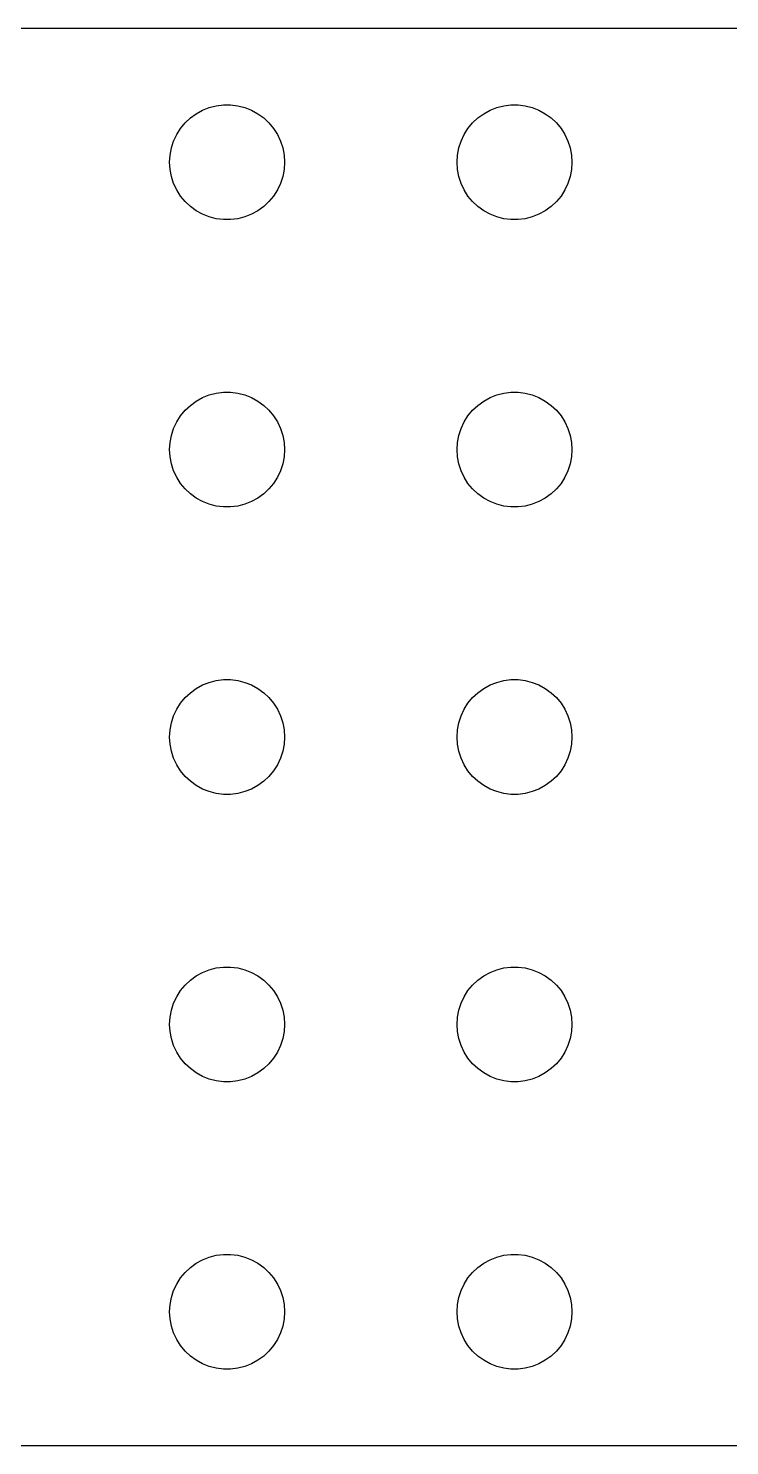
# Model space of a CAD drawing. Header units: metres. Extents: x -157 to 157, y -37 to 37.
# Drawn here: x 79.6 to 116.2, y -37 to 37 of the extents above; entities that cross this region are included whole.
import ezdxf

# ---------------------------------------------------------------- set-up
doc = ezdxf.new("R2010")
doc.units = ezdxf.units.M

msp = doc.modelspace()

# ---------------------------------------------------------------- linework, layer by layer
for p, q in [((152.314, 36.9901), (-152.314, 36.9901)), ((88.3925, 32.533), (88.7227, 32.7145)), ((88.7227, 32.7145), (89.073, 32.8532)), ((89.073, 32.8532), (89.4379, 32.9469)), ((89.4379, 32.9469), (89.8116, 32.9941)), ((89.8116, 32.9941), (90.1884, 32.9941)), ((90.1884, 32.9941), (90.5621, 32.9469)), ((90.5621, 32.9469), (90.927, 32.8532)), ((90.927, 32.8532), (91.2773, 32.7145)), ((91.2773, 32.7145), (91.6075, 32.533)), ((103.393, 32.533), (103.723, 32.7145)), ((103.723, 32.7145), (104.073, 32.8532)), ((104.073, 32.8532), (104.438, 32.9469)), ((104.438, 32.9469), (104.812, 32.9941)), ((104.812, 32.9941), (105.188, 32.9941)), ((105.188, 32.9941), (105.562, 32.9469)), ((105.562, 32.9469), (105.927, 32.8532)), ((105.927, 32.8532), (106.277, 32.7145)), ((106.277, 32.7145), (106.607, 32.533)), ((87.573, 31.7634), (87.8131, 32.0536)), ((87.8131, 32.0536), (88.0877, 32.3115)), ((88.0877, 32.3115), (88.3925, 32.533)), ((91.6075, 32.533), (91.9123, 32.3115)), ((91.9123, 32.3115), (92.1869, 32.0536)), ((92.1869, 32.0536), (92.427, 31.7634)), ((102.573, 31.7634), (102.813, 32.0536)), ((102.813, 32.0536), (103.088, 32.3115)), ((103.088, 32.3115), (103.393, 32.533)), ((106.607, 32.533), (106.912, 32.3115)), ((106.912, 32.3115), (107.187, 32.0536)), ((107.187, 32.0536), (107.427, 31.7634)), ((87.0943, 30.7461), (87.2107, 31.1044)), ((87.2107, 31.1044), (87.3711, 31.4453)), ((87.3711, 31.4453), (87.573, 31.7634)), ((92.427, 31.7634), (92.6289, 31.4453)), ((92.6289, 31.4453), (92.7893, 31.1044)), ((92.7893, 31.1044), (92.9057, 30.7461)), ((102.094, 30.7461), (102.211, 31.1044)), ((102.211, 31.1044), (102.371, 31.4453)), ((102.371, 31.4453), (102.573, 31.7634)), ((107.427, 31.7634), (107.629, 31.4453)), ((107.629, 31.4453), (107.789, 31.1044)), ((107.789, 31.1044), (107.906, 30.7461)), ((87, 30), (87.0237, 30.376)), ((87.0237, 30.376), (87.0943, 30.7461)), ((92.9057, 30.7461), (92.9763, 30.376)), ((92.9763, 30.376), (93, 30)), ((102, 30), (102.024, 30.376)), ((102.024, 30.376), (102.094, 30.7461)), ((107.906, 30.7461), (107.976, 30.376)), ((107.976, 30.376), (108, 30)), ((87.0237, 29.624), (87, 30)), ((87.0943, 29.2539), (87.0237, 29.624)), ((92.9763, 29.624), (92.9057, 29.2539)), ((93, 30), (92.9763, 29.624)), ((102.024, 29.624), (102, 30)), ((102.094, 29.2539), (102.024, 29.624)), ((107.976, 29.624), (107.906, 29.2539)), ((108, 30), (107.976, 29.624)), ((87.2107, 28.8956), (87.0943, 29.2539)), ((87.3711, 28.5547), (87.2107, 28.8956)), ((92.7893, 28.8956), (92.6289, 28.5547)), ((92.9057, 29.2539), (92.7893, 28.8956)), ((102.211, 28.8956), (102.094, 29.2539)), ((102.371, 28.5547), (102.211, 28.8956)), ((107.789, 28.8956), (107.629, 28.5547)), ((107.906, 29.2539), (107.789, 28.8956)), ((87.573, 28.2366), (87.3711, 28.5547)), ((87.8131, 27.9464), (87.573, 28.2366)), ((92.427, 28.2366), (92.1869, 27.9464)), ((92.6289, 28.5547), (92.427, 28.2366)), ((102.573, 28.2366), (102.371, 28.5547)), ((102.813, 27.9464), (102.573, 28.2366)), ((107.427, 28.2366), (107.187, 27.9464)), ((107.629, 28.5547), (107.427, 28.2366)), ((88.0877, 27.6884), (87.8131, 27.9464)), ((88.3925, 27.467), (88.0877, 27.6884)), ((88.7227, 27.2855), (88.3925, 27.467)), ((91.6075, 27.467), (91.2773, 27.2855)), ((91.9123, 27.6884), (91.6075, 27.467)), ((92.1869, 27.9464), (91.9123, 27.6884)), ((103.088, 27.6884), (102.813, 27.9464)), ((103.393, 27.467), (103.088, 27.6884)), ((103.723, 27.2855), (103.393, 27.467)), ((106.607, 27.467), (106.277, 27.2855)), ((106.912, 27.6884), (106.607, 27.467)), ((107.187, 27.9464), (106.912, 27.6884)), ((89.073, 27.1468), (88.7227, 27.2855)), ((89.4379, 27.0531), (89.073, 27.1468)), ((89.8116, 27.0059), (89.4379, 27.0531)), ((90.1884, 27.0059), (89.8116, 27.0059)), ((90.5621, 27.0531), (90.1884, 27.0059)), ((90.927, 27.1468), (90.5621, 27.0531)), ((91.2773, 27.2855), (90.927, 27.1468)), ((104.073, 27.1468), (103.723, 27.2855)), ((104.438, 27.0531), (104.073, 27.1468)), ((104.812, 27.0059), (104.438, 27.0531)), ((105.188, 27.0059), (104.812, 27.0059)), ((105.562, 27.0531), (105.188, 27.0059)), ((105.927, 27.1468), (105.562, 27.0531)), ((106.277, 27.2855), (105.927, 27.1468)), ((88.7227, 17.7145), (89.073, 17.8532)), ((89.073, 17.8532), (89.4379, 17.9469)), ((89.4379, 17.9469), (89.8116, 17.9941)), ((89.8116, 17.9941), (90.1884, 17.9941)), ((90.1884, 17.9941), (90.5621, 17.9469)), ((90.5621, 17.9469), (90.927, 17.8532)), ((90.927, 17.8532), (91.2773, 17.7145)), ((103.723, 17.7145), (104.073, 17.8532)), ((104.073, 17.8532), (104.438, 17.9469)), ((104.438, 17.9469), (104.812, 17.9941)), ((104.812, 17.9941), (105.188, 17.9941)), ((105.188, 17.9941), (105.562, 17.9469)), ((105.562, 17.9469), (105.927, 17.8532)), ((105.927, 17.8532), (106.277, 17.7145)), ((87.573, 16.7634), (87.8131, 17.0536)), ((87.8131, 17.0536), (88.0877, 17.3115)), ((88.0877, 17.3115), (88.3925, 17.533)), ((88.3925, 17.533), (88.7227, 17.7145)), ((91.2773, 17.7145), (91.6075, 17.533)), ((91.6075, 17.533), (91.9123, 17.3115)), ((91.9123, 17.3115), (92.1869, 17.0536)), ((92.1869, 17.0536), (92.427, 16.7634)), ((102.573, 16.7634), (102.813, 17.0536)), ((102.813, 17.0536), (103.088, 17.3115)), ((103.088, 17.3115), (103.393, 17.533)), ((103.393, 17.533), (103.723, 17.7145)), ((106.277, 17.7145), (106.607, 17.533)), ((106.607, 17.533), (106.912, 17.3115)), ((106.912, 17.3115), (107.187, 17.0536)), ((107.187, 17.0536), (107.427, 16.7634)), ((87.2107, 16.1044), (87.3711, 16.4453)), ((87.3711, 16.4453), (87.573, 16.7634)), ((92.427, 16.7634), (92.6289, 16.4453)), ((92.6289, 16.4453), (92.7893, 16.1044)), ((102.211, 16.1044), (102.371, 16.4453)), ((102.371, 16.4453), (102.573, 16.7634)), ((107.427, 16.7634), (107.629, 16.4453)), ((107.629, 16.4453), (107.789, 16.1044)), ((87.0237, 15.376), (87.0943, 15.7461)), ((87.0943, 15.7461), (87.2107, 16.1044)), ((92.7893, 16.1044), (92.9057, 15.7461)), ((92.9057, 15.7461), (92.9763, 15.376)), ((102.024, 15.376), (102.094, 15.7461)), ((102.094, 15.7461), (102.211, 16.1044)), ((107.789, 16.1044), (107.906, 15.7461)), ((107.906, 15.7461), (107.976, 15.376)), ((87, 15), (87.0237, 15.376)), ((87.0237, 14.624), (87, 15)), ((92.9763, 15.376), (93, 15)), ((93, 15), (92.9763, 14.624)), ((102, 15), (102.024, 15.376)), ((102.024, 14.624), (102, 15)), ((107.976, 15.376), (108, 15)), ((108, 15), (107.976, 14.624)), ((87.0943, 14.2539), (87.0237, 14.624)), ((87.2107, 13.8956), (87.0943, 14.2539)), ((92.9057, 14.2539), (92.7893, 13.8956)), ((92.9763, 14.624), (92.9057, 14.2539)), ((102.094, 14.2539), (102.024, 14.624)), ((102.211, 13.8956), (102.094, 14.2539)), ((107.906, 14.2539), (107.789, 13.8956)), ((107.976, 14.624), (107.906, 14.2539)), ((87.3711, 13.5547), (87.2107, 13.8956)), ((87.573, 13.2366), (87.3711, 13.5547)), ((92.6289, 13.5547), (92.427, 13.2366)), ((92.7893, 13.8956), (92.6289, 13.5547)), ((102.371, 13.5547), (102.211, 13.8956)), ((102.573, 13.2366), (102.371, 13.5547)), ((107.629, 13.5547), (107.427, 13.2366)), ((107.789, 13.8956), (107.629, 13.5547)), ((87.8131, 12.9464), (87.573, 13.2366)), ((88.0877, 12.6884), (87.8131, 12.9464)), ((88.3925, 12.467), (88.0877, 12.6884)), ((91.9123, 12.6884), (91.6075, 12.467)), ((92.1869, 12.9464), (91.9123, 12.6884)), ((92.427, 13.2366), (92.1869, 12.9464)), ((102.813, 12.9464), (102.573, 13.2366)), ((103.088, 12.6884), (102.813, 12.9464)), ((103.393, 12.467), (103.088, 12.6884)), ((106.912, 12.6884), (106.607, 12.467)), ((107.187, 12.9464), (106.912, 12.6884)), ((107.427, 13.2366), (107.187, 12.9464)), ((88.7227, 12.2855), (88.3925, 12.467)), ((89.073, 12.1468), (88.7227, 12.2855)), ((89.4379, 12.0531), (89.073, 12.1468)), ((89.8116, 12.0059), (89.4379, 12.0531)), ((90.1884, 12.0059), (89.8116, 12.0059)), ((90.5621, 12.0531), (90.1884, 12.0059)), ((90.927, 12.1468), (90.5621, 12.0531)), ((91.2773, 12.2855), (90.927, 12.1468)), ((91.6075, 12.467), (91.2773, 12.2855)), ((103.723, 12.2855), (103.393, 12.467)), ((104.073, 12.1468), (103.723, 12.2855)), ((104.438, 12.0531), (104.073, 12.1468)), ((104.812, 12.0059), (104.438, 12.0531)), ((105.188, 12.0059), (104.812, 12.0059)), ((105.562, 12.0531), (105.188, 12.0059)), ((105.927, 12.1468), (105.562, 12.0531)), ((106.277, 12.2855), (105.927, 12.1468)), ((106.607, 12.467), (106.277, 12.2855)), ((89.4379, 2.94685), (89.8116, 2.99408)), ((89.8116, 2.99408), (90.1884, 2.99408)), ((90.1884, 2.99408), (90.5621, 2.94685)), ((104.438, 2.94685), (104.812, 2.99408)), ((104.812, 2.99408), (105.188, 2.99408)), ((105.188, 2.99408), (105.562, 2.94685)), ((87.8131, 2.05363), (88.0877, 2.31154)), ((88.0877, 2.31154), (88.3925, 2.53297)), ((88.3925, 2.53297), (88.7227, 2.71448)), ((88.7227, 2.71448), (89.073, 2.85316)), ((89.073, 2.85316), (89.4379, 2.94685)), ((90.5621, 2.94685), (90.927, 2.85316)), ((90.927, 2.85316), (91.2773, 2.71448)), ((91.2773, 2.71448), (91.6075, 2.53297)), ((91.6075, 2.53297), (91.9123, 2.31154)), ((91.9123, 2.31154), (92.1869, 2.05363)), ((102.813, 2.05363), (103.088, 2.31154)), ((103.088, 2.31154), (103.393, 2.53297)), ((103.393, 2.53297), (103.723, 2.71448)), ((103.723, 2.71448), (104.073, 2.85316)), ((104.073, 2.85316), (104.438, 2.94685)), ((105.562, 2.94685), (105.927, 2.85316)), ((105.927, 2.85316), (106.277, 2.71448)), ((106.277, 2.71448), (106.607, 2.53297)), ((106.607, 2.53297), (106.912, 2.31154)), ((106.912, 2.31154), (107.187, 2.05363)), ((87.3711, 1.44525), (87.573, 1.76335)), ((87.573, 1.76335), (87.8131, 2.05363)), ((92.1869, 2.05363), (92.427, 1.76335)), ((92.427, 1.76335), (92.6289, 1.44525)), ((102.371, 1.44525), (102.573, 1.76335)), ((102.573, 1.76335), (102.813, 2.05363)), ((107.187, 2.05363), (107.427, 1.76335)), ((107.427, 1.76335), (107.629, 1.44525)), ((87.0237, 0.37599), (87.0943, 0.74606)), ((87.0943, 0.74606), (87.2107, 1.10437)), ((87.2107, 1.10437), (87.3711, 1.44525)), ((92.6289, 1.44525), (92.7893, 1.10437)), ((92.7893, 1.10437), (92.9057, 0.74606)), ((92.9057, 0.74606), (92.9763, 0.37599)), ((102.024, 0.37599), (102.094, 0.74606)), ((102.094, 0.74606), (102.211, 1.10437)), ((102.211, 1.10437), (102.371, 1.44525)), ((107.629, 1.44525), (107.789, 1.10437)), ((107.789, 1.10437), (107.906, 0.74606)), ((107.906, 0.74606), (107.976, 0.37599)), ((87, 0), (87.0237, 0.37599)), ((87.0237, -0.37599), (87, 0)), ((92.9763, 0.37599), (93, 0)), ((93, 0), (92.9763, -0.37599)), ((102, 0), (102.024, 0.37599)), ((102.024, -0.37599), (102, 0)), ((107.976, 0.37599), (108, 0)), ((108, 0), (107.976, -0.37599)), ((87.0943, -0.74606), (87.0237, -0.37599)), ((92.9763, -0.37599), (92.9057, -0.74606)), ((102.094, -0.74606), (102.024, -0.37599)), ((107.976, -0.37599), (107.906, -0.74606)), ((87.2107, -1.10437), (87.0943, -0.74606)), ((87.3711, -1.44525), (87.2107, -1.10437)), ((87.573, -1.76335), (87.3711, -1.44525)), ((92.6289, -1.44525), (92.427, -1.76335)), ((92.7893, -1.10437), (92.6289, -1.44525)), ((92.9057, -0.74606), (92.7893, -1.10437)), ((102.211, -1.10437), (102.094, -0.74606)), ((102.371, -1.44525), (102.211, -1.10437)), ((102.573, -1.76335), (102.371, -1.44525)), ((107.629, -1.44525), (107.427, -1.76335)), ((107.789, -1.10437), (107.629, -1.44525)), ((107.906, -0.74606), (107.789, -1.10437)), ((87.8131, -2.05363), (87.573, -1.76335)), ((88.0877, -2.31154), (87.8131, -2.05363)), ((92.1869, -2.05363), (91.9123, -2.31154)), ((92.427, -1.76335), (92.1869, -2.05363)), ((102.813, -2.05363), (102.573, -1.76335)), ((103.088, -2.31154), (102.813, -2.05363)), ((107.187, -2.05363), (106.912, -2.31154)), ((107.427, -1.76335), (107.187, -2.05363)), ((88.3925, -2.53297), (88.0877, -2.31154)), ((88.7227, -2.71448), (88.3925, -2.53297)), ((89.073, -2.85316), (88.7227, -2.71448)), ((89.4379, -2.94685), (89.073, -2.85316)), ((89.8116, -2.99408), (89.4379, -2.94685)), ((90.5621, -2.94685), (90.1884, -2.99408)), ((90.927, -2.85316), (90.5621, -2.94685)), ((91.2773, -2.71448), (90.927, -2.85316)), ((91.6075, -2.53297), (91.2773, -2.71448)), ((91.9123, -2.31154), (91.6075, -2.53297)), ((103.393, -2.53297), (103.088, -2.31154)), ((103.723, -2.71448), (103.393, -2.53297)), ((104.073, -2.85316), (103.723, -2.71448)), ((104.438, -2.94685), (104.073, -2.85316)), ((104.812, -2.99408), (104.438, -2.94685)), ((105.562, -2.94685), (105.188, -2.99408)), ((105.927, -2.85316), (105.562, -2.94685)), ((106.277, -2.71448), (105.927, -2.85316)), ((106.607, -2.53297), (106.277, -2.71448)), ((106.912, -2.31154), (106.607, -2.53297)), ((90.1884, -2.99408), (89.8116, -2.99408)), ((105.188, -2.99408), (104.812, -2.99408)), ((88.0877, -12.6884), (88.3925, -12.467)), ((88.3925, -12.467), (88.7227, -12.2855)), ((88.7227, -12.2855), (89.073, -12.1468)), ((89.073, -12.1468), (89.4379, -12.0531)), ((89.4379, -12.0531), (89.8116, -12.0059)), ((89.8116, -12.0059), (90.1884, -12.0059)), ((90.1884, -12.0059), (90.5621, -12.0531)), ((90.5621, -12.0531), (90.927, -12.1468)), ((90.927, -12.1468), (91.2773, -12.2855)), ((91.2773, -12.2855), (91.6075, -12.467)), ((91.6075, -12.467), (91.9123, -12.6884)), ((103.088, -12.6884), (103.393, -12.467)), ((103.393, -12.467), (103.723, -12.2855)), ((103.723, -12.2855), (104.073, -12.1468)), ((104.073, -12.1468), (104.438, -12.0531)), ((104.438, -12.0531), (104.812, -12.0059)), ((104.812, -12.0059), (105.188, -12.0059)), ((105.188, -12.0059), (105.562, -12.0531)), ((105.562, -12.0531), (105.927, -12.1468)), ((105.927, -12.1468), (106.277, -12.2855)), ((106.277, -12.2855), (106.607, -12.467)), ((106.607, -12.467), (106.912, -12.6884)), ((87.3711, -13.5547), (87.573, -13.2366)), ((87.573, -13.2366), (87.8131, -12.9464)), ((87.8131, -12.9464), (88.0877, -12.6884)), ((91.9123, -12.6884), (92.1869, -12.9464)), ((92.1869, -12.9464), (92.427, -13.2366)), ((92.427, -13.2366), (92.6289, -13.5547)), ((102.371, -13.5547), (102.573, -13.2366)), ((102.573, -13.2366), (102.813, -12.9464)), ((102.813, -12.9464), (103.088, -12.6884)), ((106.912, -12.6884), (107.187, -12.9464)), ((107.187, -12.9464), (107.427, -13.2366)), ((107.427, -13.2366), (107.629, -13.5547)), ((87.0943, -14.2539), (87.2107, -13.8956)), ((87.2107, -13.8956), (87.3711, -13.5547)), ((92.6289, -13.5547), (92.7893, -13.8956)), ((92.7893, -13.8956), (92.9057, -14.2539)), ((102.094, -14.2539), (102.211, -13.8956)), ((102.211, -13.8956), (102.371, -13.5547)), ((107.629, -13.5547), (107.789, -13.8956)), ((107.789, -13.8956), (107.906, -14.2539)), ((87, -15), (87.0237, -14.624)), ((87.0237, -14.624), (87.0943, -14.2539)), ((92.9057, -14.2539), (92.9763, -14.624)), ((92.9763, -14.624), (93, -15)), ((102, -15), (102.024, -14.624)), ((102.024, -14.624), (102.094, -14.2539)), ((107.906, -14.2539), (107.976, -14.624)), ((107.976, -14.624), (108, -15)), ((87.0237, -15.376), (87, -15)), ((87.0943, -15.7461), (87.0237, -15.376)), ((92.9763, -15.376), (92.9057, -15.7461)), ((93, -15), (92.9763, -15.376)), ((102.024, -15.376), (102, -15)), ((102.094, -15.7461), (102.024, -15.376)), ((107.976, -15.376), (107.906, -15.7461)), ((108, -15), (107.976, -15.376)), ((87.2107, -16.1044), (87.0943, -15.7461)), ((87.3711, -16.4453), (87.2107, -16.1044)), ((92.7893, -16.1044), (92.6289, -16.4453)), ((92.9057, -15.7461), (92.7893, -16.1044)), ((102.211, -16.1044), (102.094, -15.7461)), ((102.371, -16.4453), (102.211, -16.1044)), ((107.789, -16.1044), (107.629, -16.4453)), ((107.906, -15.7461), (107.789, -16.1044)), ((87.573, -16.7634), (87.3711, -16.4453)), ((87.8131, -17.0536), (87.573, -16.7634)), ((92.427, -16.7634), (92.1869, -17.0536)), ((92.6289, -16.4453), (92.427, -16.7634)), ((102.573, -16.7634), (102.371, -16.4453)), ((102.813, -17.0536), (102.573, -16.7634)), ((107.427, -16.7634), (107.187, -17.0536)), ((107.629, -16.4453), (107.427, -16.7634)), ((88.0877, -17.3115), (87.8131, -17.0536)), ((88.3925, -17.533), (88.0877, -17.3115)), ((88.7227, -17.7145), (88.3925, -17.533)), ((89.073, -17.8532), (88.7227, -17.7145)), ((91.2773, -17.7145), (90.927, -17.8532)), ((91.6075, -17.533), (91.2773, -17.7145)), ((91.9123, -17.3115), (91.6075, -17.533)), ((92.1869, -17.0536), (91.9123, -17.3115)), ((103.088, -17.3115), (102.813, -17.0536)), ((103.393, -17.533), (103.088, -17.3115)), ((103.723, -17.7145), (103.393, -17.533)), ((104.073, -17.8532), (103.723, -17.7145)), ((106.277, -17.7145), (105.927, -17.8532)), ((106.607, -17.533), (106.277, -17.7145)), ((106.912, -17.3115), (106.607, -17.533)), ((107.187, -17.0536), (106.912, -17.3115)), ((89.4379, -17.9469), (89.073, -17.8532)), ((89.8116, -17.9941), (89.4379, -17.9469)), ((90.1884, -17.9941), (89.8116, -17.9941)), ((90.5621, -17.9469), (90.1884, -17.9941)), ((90.927, -17.8532), (90.5621, -17.9469)), ((104.438, -17.9469), (104.073, -17.8532)), ((104.812, -17.9941), (104.438, -17.9469)), ((105.188, -17.9941), (104.812, -17.9941)), ((105.562, -17.9469), (105.188, -17.9941)), ((105.927, -17.8532), (105.562, -17.9469)), ((88.3925, -27.467), (88.7227, -27.2855)), ((88.7227, -27.2855), (89.073, -27.1468)), ((89.073, -27.1468), (89.4379, -27.0531)), ((89.4379, -27.0531), (89.8116, -27.0059)), ((89.8116, -27.0059), (90.1884, -27.0059)), ((90.1884, -27.0059), (90.5621, -27.0531)), ((90.5621, -27.0531), (90.927, -27.1468)), ((90.927, -27.1468), (91.2773, -27.2855)), ((91.2773, -27.2855), (91.6075, -27.467)), ((103.393, -27.467), (103.723, -27.2855)), ((103.723, -27.2855), (104.073, -27.1468)), ((104.073, -27.1468), (104.438, -27.0531)), ((104.438, -27.0531), (104.812, -27.0059)), ((104.812, -27.0059), (105.188, -27.0059)), ((105.188, -27.0059), (105.562, -27.0531)), ((105.562, -27.0531), (105.927, -27.1468)), ((105.927, -27.1468), (106.277, -27.2855)), ((106.277, -27.2855), (106.607, -27.467)), ((87.573, -28.2366), (87.8131, -27.9464)), ((87.8131, -27.9464), (88.0877, -27.6884)), ((88.0877, -27.6884), (88.3925, -27.467)), ((91.6075, -27.467), (91.9123, -27.6884)), ((91.9123, -27.6884), (92.1869, -27.9464)), ((92.1869, -27.9464), (92.427, -28.2366)), ((102.573, -28.2366), (102.813, -27.9464)), ((102.813, -27.9464), (103.088, -27.6884)), ((103.088, -27.6884), (103.393, -27.467)), ((106.607, -27.467), (106.912, -27.6884)), ((106.912, -27.6884), (107.187, -27.9464)), ((107.187, -27.9464), (107.427, -28.2366)), ((87.2107, -28.8956), (87.3711, -28.5547)), ((87.3711, -28.5547), (87.573, -28.2366)), ((92.427, -28.2366), (92.6289, -28.5547)), ((92.6289, -28.5547), (92.7893, -28.8956)), ((102.211, -28.8956), (102.371, -28.5547)), ((102.371, -28.5547), (102.573, -28.2366)), ((107.427, -28.2366), (107.629, -28.5547)), ((107.629, -28.5547), (107.789, -28.8956)), ((87.0237, -29.624), (87.0943, -29.2539)), ((87.0943, -29.2539), (87.2107, -28.8956)), ((92.7893, -28.8956), (92.9057, -29.2539)), ((92.9057, -29.2539), (92.9763, -29.624)), ((102.024, -29.624), (102.094, -29.2539)), ((102.094, -29.2539), (102.211, -28.8956)), ((107.789, -28.8956), (107.906, -29.2539)), ((107.906, -29.2539), (107.976, -29.624)), ((87, -30), (87.0237, -29.624)), ((87.0237, -30.376), (87, -30)), ((92.9763, -29.624), (93, -30)), ((93, -30), (92.9763, -30.376)), ((102, -30), (102.024, -29.624)), ((102.024, -30.376), (102, -30)), ((107.976, -29.624), (108, -30)), ((108, -30), (107.976, -30.376)), ((87.0943, -30.7461), (87.0237, -30.376)), ((87.2107, -31.1044), (87.0943, -30.7461)), ((92.9057, -30.7461), (92.7893, -31.1044)), ((92.9763, -30.376), (92.9057, -30.7461)), ((102.094, -30.7461), (102.024, -30.376)), ((102.211, -31.1044), (102.094, -30.7461)), ((107.906, -30.7461), (107.789, -31.1044)), ((107.976, -30.376), (107.906, -30.7461)), ((87.3711, -31.4453), (87.2107, -31.1044)), ((87.573, -31.7634), (87.3711, -31.4453)), ((87.8131, -32.0536), (87.573, -31.7634)), ((92.427, -31.7634), (92.1869, -32.0536)), ((92.6289, -31.4453), (92.427, -31.7634)), ((92.7893, -31.1044), (92.6289, -31.4453)), ((102.371, -31.4453), (102.211, -31.1044)), ((102.573, -31.7634), (102.371, -31.4453)), ((102.813, -32.0536), (102.573, -31.7634)), ((107.427, -31.7634), (107.187, -32.0536)), ((107.629, -31.4453), (107.427, -31.7634)), ((107.789, -31.1044), (107.629, -31.4453)), ((88.0877, -32.3115), (87.8131, -32.0536)), ((88.3925, -32.533), (88.0877, -32.3115)), ((88.7227, -32.7145), (88.3925, -32.533)), ((91.6075, -32.533), (91.2773, -32.7145)), ((91.9123, -32.3115), (91.6075, -32.533)), ((92.1869, -32.0536), (91.9123, -32.3115)), ((103.088, -32.3115), (102.813, -32.0536)), ((103.393, -32.533), (103.088, -32.3115)), ((103.723, -32.7145), (103.393, -32.533)), ((106.607, -32.533), (106.277, -32.7145)), ((106.912, -32.3115), (106.607, -32.533)), ((107.187, -32.0536), (106.912, -32.3115)), ((89.073, -32.8532), (88.7227, -32.7145)), ((89.4379, -32.9469), (89.073, -32.8532)), ((89.8116, -32.9941), (89.4379, -32.9469)), ((90.1884, -32.9941), (89.8116, -32.9941)), ((90.5621, -32.9469), (90.1884, -32.9941)), ((90.927, -32.8532), (90.5621, -32.9469)), ((91.2773, -32.7145), (90.927, -32.8532)), ((104.073, -32.8532), (103.723, -32.7145)), ((104.438, -32.9469), (104.073, -32.8532)), ((104.812, -32.9941), (104.438, -32.9469)), ((105.188, -32.9941), (104.812, -32.9941)), ((105.562, -32.9469), (105.188, -32.9941)), ((105.927, -32.8532), (105.562, -32.9469)), ((106.277, -32.7145), (105.927, -32.8532)), ((-152.314, -36.9901), (152.314, -36.9901))]:
    msp.add_line(p, q)

doc.saveas('drawing.dxf')
